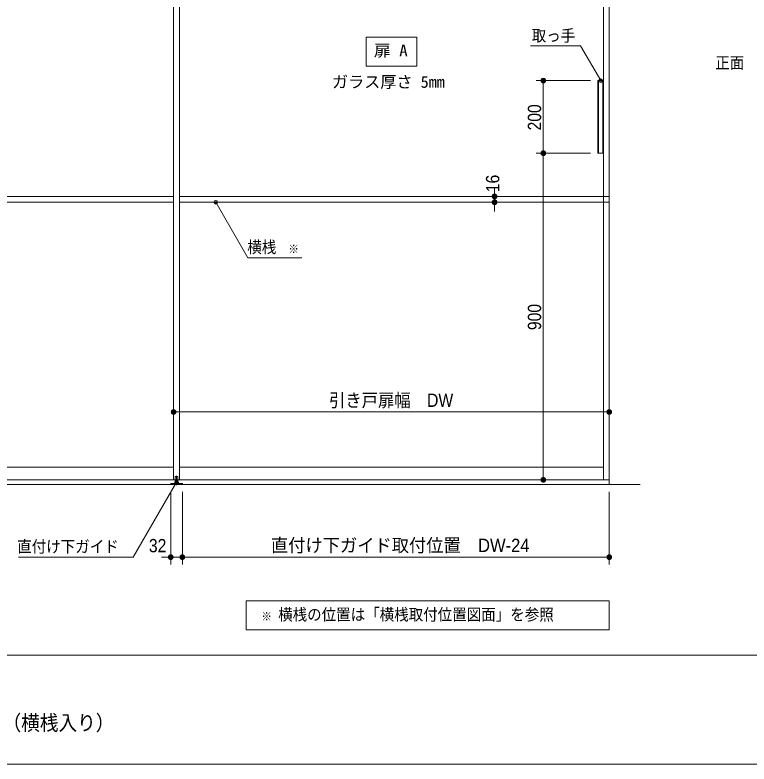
# Model space of a CAD drawing. Units: millimetres, scale not verified. Extents: x -6062 to 6062, y -3045 to 3045.
# Drawn here: x -2856 to -835, y -2770 to -706 of the extents above; entities that cross this region are included whole.
import ezdxf
from ezdxf.enums import TextEntityAlignment as Align

# ---------------------------------------------------------------- set-up
doc = ezdxf.new("R2010")
doc.units = ezdxf.units.MM
doc.header["$LTSCALE"] = 20
for name, color, linetype, lineweight in [('0-0_2寸法-3', 7, 'Continuous', 9), ('0-1_3一般', 7, 'Continuous', 9), ('0-2_2寸法-1', 7, 'Continuous', 9), ('0-3_0', 7, 'Continuous', 9), ('0-4_2寸法-2', 7, 'Continuous', 9), ('0-5_1図面枠', 7, 'Continuous', 9)]:
    doc.layers.add(name, color=color, linetype=linetype, lineweight=lineweight)
doc.styles.add('ＭＳ ゴシック', font='')
doc.styles.add('ＭＳ Ｐゴシック', font='')
doc.styles.get('ＭＳ ゴシック').set_extended_font_data('MS Gothic')
doc.styles.get('ＭＳ Ｐゴシック').set_extended_font_data('MS PGothic')

# ---------------------------------------------------------------- blocks, each defined once
blk = doc.blocks.new('_Dot')
at = {"layer": '0-3_0'}
for p, q in [((-10, 0), (-20, 0)), ((9.78, 2), (-9.78, 2)), ((7.99, 6), (-7.99, 6)), ((9.16, -3.98), (-9.16, -3.98)), ((6, -7.98), (-6, -7.98))]:
    blk.add_line(p, q, dxfattribs=at)
for points in [[(10, 0), (9.92, 1.25), (9.69, 2.49), (9.3, 3.68), (8.76, 4.82), (8.09, 5.88), (7.29, 6.85), (6.37, 7.71), (5.36, 8.44), (4.26, 9.05), (3.09, 9.51), (1.87, 9.82), (0.63, 9.98), (-0.63, 9.98), (-1.87, 9.82), (-3.09, 9.51), (-4.26, 9.05), (-5.36, 8.44), (-6.37, 7.71), (-7.29, 6.85), (-8.09, 5.88), (-8.76, 4.82), (-9.3, 3.68), (-9.69, 2.49), (-9.92, 1.25), (-10, 0), (0, 0)], [(-10, 0), (-9.92, -1.25), (-9.69, -2.49), (-9.3, -3.68), (-8.76, -4.82), (-8.09, -5.88), (-7.29, -6.85), (-6.37, -7.71), (-5.36, -8.44), (-4.26, -9.05), (-3.09, -9.51), (-1.87, -9.82), (-0.63, -9.98), (0.63, -9.98), (1.87, -9.82), (3.09, -9.51), (4.26, -9.05), (5.36, -8.44), (6.37, -7.71), (7.29, -6.85), (8.09, -5.88), (8.76, -4.82), (9.3, -3.68), (9.69, -2.49), (9.92, -1.25), (10, 0), (0, 0)]]:
    blk.add_lwpolyline(points, close=True, dxfattribs=at)
blk = doc.blocks.new('グループ-110')
at = {"layer": '0-1_3一般'}
for p, q in [((11360, 7000), (11360, -40000)), ((13056.5, -40000), (-61863.5, -40000))]:
    blk.add_line(p, q, dxfattribs=at)
blk = doc.blocks.new('グループ-111')
at = {"layer": '0-1_3一般'}
for p, q in [((-12640, -39740), (-12640, 6100)), ((-12640, 6100), (-12640, -39740)), ((-12320, -39740), (-12320, 6100)), ((-12320, 6100), (-12320, -39740)), ((11040, -39740), (11040, 6100)), ((11042, -17740), (10722, -17740)), ((10722, -21740), (10722, -17740)), ((10762, -17740), (10762, -21740)), ((11002, -17740), (11002, -21740)), ((-36000, -24120), (-12640, -24120)), ((-12320, -24120), (11360, -24120)), ((-36000, -24440), (-12640, -24440)), ((-12320, -24440), (11360, -24440)), ((-12640, -39040), (-36000, -39040)), ((11040, -39040), (-12320, -39040)), ((-12555, -39800), (-12555, -39560)), ((-12545, -39550), (-12415, -39550)), ((-12480, -40027.8), (-12480, -39520)), ((-12405, -39560), (-12405, -39800)), ((-36320, -39740), (-12320, -39740)), ((-12640, -39740), (11360, -39740)), ((-12580, -39922), (-12580, -39862)), ((-12520, -39862), (-12580, -39862)), ((-12580, -39922), (-12380, -39922)), ((-12580, -39942), (-12580, -39922)), ((-12160, -39942), (-12580, -39942)), ((-12405, -39800), (-12555, -39800)), ((-12554, -39800), (-12554, -39862)), ((-12554, -39800), (-12406, -39800)), ((-12440, -39862), (-12520, -39862)), ((-12380, -39862), (-12440, -39862)), ((-12406, -39800), (-12406, -39862)), ((-12380, -39922), (-12380, -39862))]:
    blk.add_line(p, q, dxfattribs=at)
for points in [[(11360, -39740), (11360, 6100), (-12640, 6100)], [(11042, -17740), (11042, -21740), (10722, -21740)], [(-12800, -40000), (-12160, -40000), (-12160, -39942)], [(-12580, -39942), (-12800, -39942), (-12800, -40000)], [(-12580, -39922), (-12380, -39922), (-12380, -39942)]]:
    blk.add_lwpolyline(points, dxfattribs=at)
for centre, start, end in [((-12545, -39560), 90, 180), ((-12415, -39560), 0, 90)]:
    blk.add_arc(centre, 10, start, end, dxfattribs=at)
blk = doc.blocks.new('グループ-112')
at = {"layer": '0-1_3一般'}
for name in ['グループ-110', 'グループ-111']:
    blk.add_blockref(name, (0, 0), dxfattribs=at)
blk = doc.blocks.new('グループ-122')
at = {"layer": '0-5_1図面枠'}
blk.add_line((-80000, -49400), (80000, -49400), dxfattribs=at)
blk.add_lwpolyline([(-80000, 55400), (80000, 55400), (80000, -55400), (-80000, -55400)], close=True, dxfattribs=at)
blk = doc.blocks.new('図面枠')
at = {"layer": '0-5_1図面枠'}
blk.add_blockref('グループ-122', (0, 0), dxfattribs=at)

msp = doc.modelspace()

# ---------------------------------------------------------------- linework, layer by layer
at = {"layer": '0-0_2寸法-3'}
for p, q in [((-1238.31, -886.01), (-1248.09, -886.01)), ((-1243.03, -882.01), (-1243.37, -882.01)), ((-1243.03, -882.01), (-1243.37, -882.01)), ((-1239.2, -890.01), (-1247.2, -890.01)), ((-2303.33, -1217.01), (-2303.67, -1217.01)), ((-2303.33, -1217.01), (-2303.67, -1217.01)), ((-2298.61, -1221.01), (-2308.39, -1221.01)), ((-2299.5, -1225.01), (-2307.5, -1225.01)), ((-2406.61, -1992.11), (-2416.39, -1992.11)), ((-2407.5, -1996.11), (-2415.5, -1996.11)), ((-2411.33, -1988.11), (-2411.67, -1988.11)), ((-2411.33, -1988.11), (-2411.67, -1988.11))]:
    msp.add_line(p, q, dxfattribs=at)
for points in [[(-1889.5, -767), (-1749.5, -767), (-1749.5, -847), (-1889.5, -847)], [(-2219.5, -2320), (-1219.5, -2320), (-1219.5, -2400), (-2219.5, -2400)]]:
    msp.add_lwpolyline(points, close=True, dxfattribs=at)
for points in [[(-1243.2, -887), (-1298.44, -791.33), (-1436.96, -791.33)], [(-2066.16, -1374.84), (-2215.26, -1374.84), (-2303.5, -1222)], [(-2411.5, -1993.1), (-2530.95, -2200), (-2846.97, -2200)]]:
    msp.add_lwpolyline(points, dxfattribs=at)
for centre in [(-1243.2, -887), (-1243.2, -887), (-2303.5, -1222), (-2303.5, -1222), (-2411.5, -1993.1), (-2411.5, -1993.1)]:
    msp.add_circle(centre, 5.01, dxfattribs=at)
at = {"layer": '0-2_2寸法-1'}
for p, q in [((-1271.2, -887), (-1421.2, -887)), ((-1401.2, -1074.29), (-1401.2, -899.71)), ((-1271.4, -1087), (-1421.2, -1087)), ((-1271.4, -1087), (-1421.2, -1087)), ((-1401.2, -1099.71), (-1401.2, -1974.29)), ((-2419.5, -1780), (-2419.3, -1780)), ((-1219.5, -1780), (-1219.3, -1780)), ((-1232.21, -1800), (-2406.79, -1800)), ((-1271.2, -1987), (-1421.2, -1987)), ((-2395.5, -2020), (-2395.5, -2220)), ((-1219.5, -2020), (-1219.5, -2220)), ((-1232.21, -2200), (-2382.79, -2200))]:
    msp.add_line(p, q, dxfattribs=at)
at = {"layer": '0-4_2寸法-2'}
for p, q in [((-1535.5, -1193.29), (-1535.5, -1180.58)), ((-1535.5, -1206), (-1535.5, -1222)), ((-1515.5, -1206), (-1515.3, -1206)), ((-1535.5, -1234.71), (-1535.5, -1247.42)), ((-1515.5, -1222), (-1515.3, -1222)), ((-2427.5, -2020), (-2427.5, -2220)), ((-2395.5, -2020), (-2395.5, -2220)), ((-2440.21, -2200), (-2452.92, -2200)), ((-2427.5, -2200), (-2395.5, -2200)), ((-2382.79, -2200), (-2370.08, -2200))]:
    msp.add_line(p, q, dxfattribs=at)

# ---------------------------------------------------------------- block references
at = {"layer": '0-1_3一般', "xscale": 0.05, "yscale": 0.05}
msp.add_blockref('グループ-112', (-1787.5, 0), dxfattribs=at)
at = {"layer": '0-2_2寸法-1', "xscale": 0.6356201, "yscale": 0.6356201}
for p, rotation in [((-1401.2, -887), 90), ((-1401.2, -1087), 270), ((-1401.2, -1087), 90), ((-2419.5, -1800), 180), ((-1401.2, -1987), 270), ((-2395.5, -2200), 180)]:
    msp.add_blockref('_Dot', p, dxfattribs=dict(at, rotation=rotation))
for p in [(-1219.5, -1800), (-1219.5, -2200)]:
    msp.add_blockref('_Dot', p, dxfattribs=at)
at = {"layer": '0-4_2寸法-2', "xscale": 0.6356201, "yscale": 0.6356201}
for p, rotation in [((-1535.5, -1206), 270), ((-1535.5, -1222), 90), ((-2395.5, -2200), 180)]:
    msp.add_blockref('_Dot', p, dxfattribs=dict(at, rotation=rotation))
msp.add_blockref('_Dot', (-2427.5, -2200), dxfattribs=at)
at = {"layer": '0-5_1図面枠', "xscale": 0.05, "yscale": 0.05}
msp.add_blockref('図面枠', (-1787.5, 0), dxfattribs=at)

# ---------------------------------------------------------------- texts
at = {"layer": '0-0_2寸法-3', "style": 'ＭＳ ゴシック'}
for s, height, width, p in [('取っ手', 32.55, 0.9, (-1433.1, -788.94)), ('扉 A', 32.55, 1.05, (-1868.01, -829.87)), ('正面', 32.55, 0.9, (-927.76, -863.78)), ('横桟', 32.55, 0.9, (-2216.61, -1371.66)), ('※', 23.31, 0.9, (-2103.26, -1369.88)), ('直付け下ガイド', 32.55, 0.9, (-2850.42, -2196.83)), ('※', 23.31, 0.9, (-2177.52, -2382.25)), ('横桟の位置は「横桟取付位置図面」を参照', 32.55, 0.9, (-2131.68, -2384.03))]:
    msp.add_text(s, height=height, dxfattribs=dict(at, width=width)).set_placement(p, align=Align.BOTTOM_LEFT)
msp.add_text('ガラス厚さ 5mm', height=32.55, dxfattribs=at).set_placement((-1983.29, -916.45), align=Align.BOTTOM_LEFT)
at = {"layer": '0-2_2寸法-1', "style": 'ＭＳ Ｐゴシック', "width": 0.9}
for s, p in [('200', (-1396.24, -1024.28)), ('900', (-1396.24, -1574.38))]:
    msp.add_text(s, height=36.66, rotation=90, dxfattribs=at).set_placement(p, align=Align.BOTTOM_LEFT)
at = {"layer": '0-2_2寸法-1', "style": 'ＭＳ Ｐゴシック'}
for s, width, p in [('引き戸扉幅\u3000DW', 0.9, (-1991.66, -1797.07)), ('直付け下ガイド取付位置\u3000DW-24', 0.95, (-2151.58, -2196.79))]:
    msp.add_text(s, height=36.69, dxfattribs=dict(at, width=width)).set_placement(p, align=Align.BOTTOM_LEFT)
at = {"layer": '0-4_2寸法-2', "style": 'ＭＳ Ｐゴシック', "width": 0.9}
msp.add_text('16', height=36.66, rotation=90, dxfattribs=at).set_placement((-1511.53, -1194.33), align=Align.BOTTOM_LEFT)
msp.add_text('32', height=36.66, dxfattribs=at).set_placement((-2487.59, -2197.52), align=Align.BOTTOM_LEFT)
at = {"layer": '0-5_1図面枠', "style": 'ＭＳ ゴシック', "width": 0.9}
msp.add_text('（横桟入り）', height=41.84, dxfattribs=at).set_placement((-2890.7, -2689.89), align=Align.BOTTOM_LEFT)

doc.saveas('drawing.dxf')
